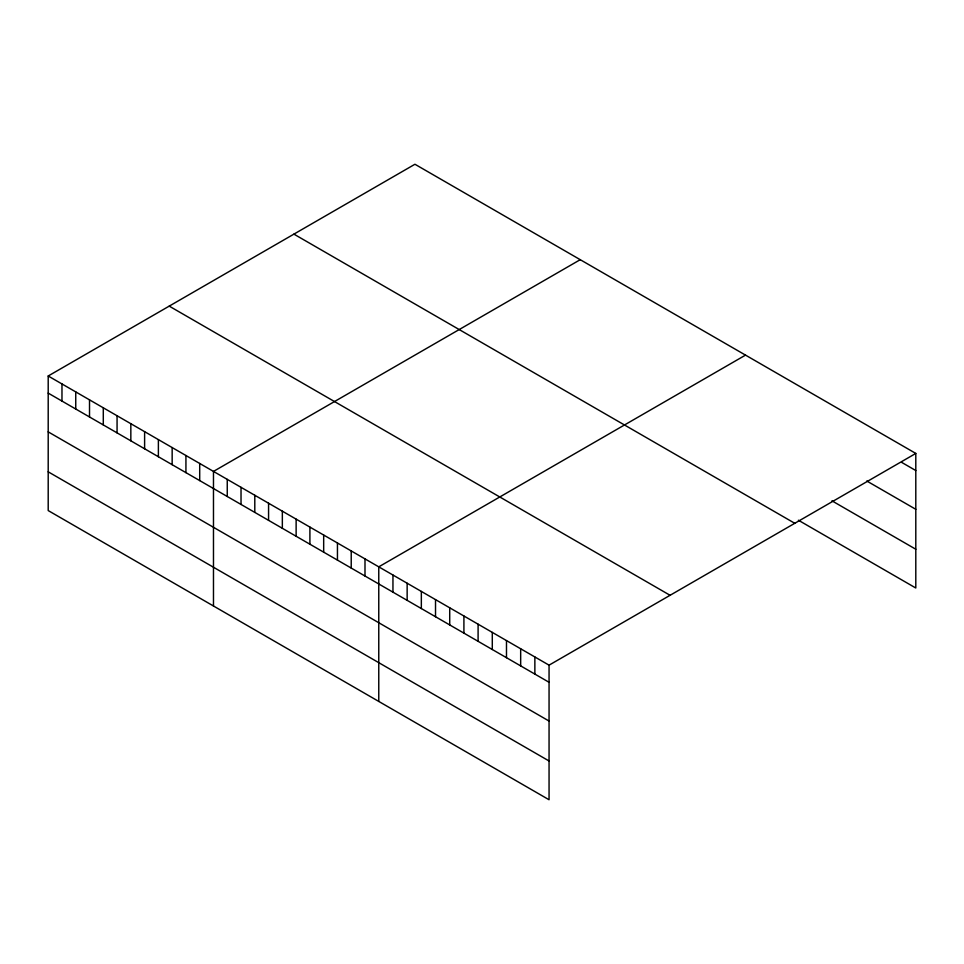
<?xml version="1.0" encoding="UTF-8"?>
<svg xmlns="http://www.w3.org/2000/svg" width="964" height="964" viewBox="0 0 964 964"><rect width="100%" height="100%" fill="white"/><g stroke="black" fill="none" stroke-linecap="round" stroke-linejoin="round"><path stroke-width="1.45" d="M48.2 375.996L549.058 665.16L549.058 799.746L48.2 510.571L48.2 375.996L414.942 164.254L915.8 453.429L915.8 588.004L798.397 520.223M580.232 259.69L213.478 471.42L213.478 605.995M745.509 355.113L378.768 566.844L378.768 701.418M549.058 665.16L915.8 453.429M901.605 462.346L915.8 470.54M866.781 481L915.8 509.305M831.944 500.822L915.8 549.239M293.924 234.132L794.77 523.295M169.23 306.13L670.076 595.294M48.2 393.119L549.058 682.283M48.2 431.872L549.058 721.048M48.2 471.818L549.058 760.982M534.863 656.966L534.863 674.089M520.668 648.772L520.668 665.895M506.486 640.59L506.486 657.701M492.291 632.396L492.291 649.507M478.096 624.202L478.096 641.313M463.913 616.008L463.913 633.119M449.718 607.814L449.718 624.925M435.523 599.62L435.523 616.731M421.34 591.426L421.34 608.549M407.145 583.232L407.145 600.355M392.951 575.038L392.951 592.161M364.995 558.891L364.995 576.014M351.221 550.938L351.221 568.061M337.448 542.997L337.448 560.108M323.675 535.044L323.675 552.155M309.902 527.091L309.902 544.202M296.129 519.138L296.129 536.249M282.344 511.185L282.344 528.296M268.57 503.232L268.57 520.343M254.797 495.279L254.797 512.39M241.024 487.326L241.024 504.449M227.251 479.373L227.251 496.496M199.705 463.467L199.705 480.59M185.932 455.514L185.932 472.637M172.158 447.561L172.158 464.684M158.385 439.62L158.385 456.731M144.612 431.667L144.612 448.778M130.839 423.714L130.839 440.825M117.066 415.761L117.066 432.872M103.293 407.808L103.293 424.919M89.519 399.855L89.519 416.966M75.746 391.902L75.746 409.013M61.973 383.949L61.973 401.072"/></g></svg>
